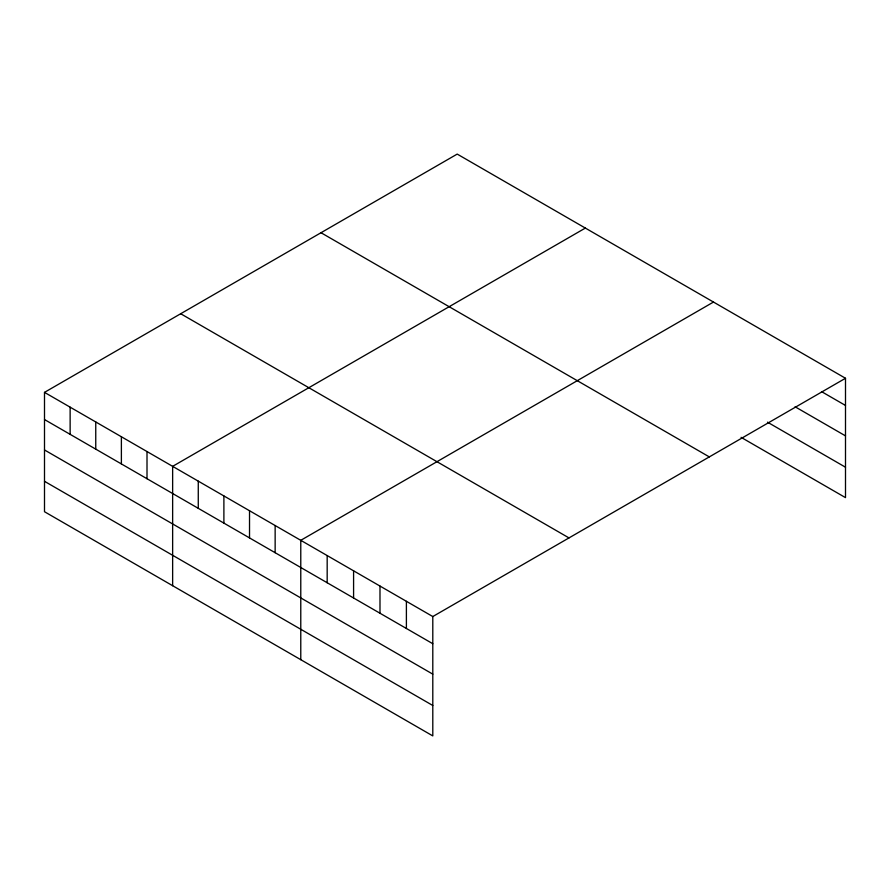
<?xml version="1.0" encoding="UTF-8"?>
<svg xmlns="http://www.w3.org/2000/svg" width="890" height="890" viewBox="0 0 890 890"><rect width="100%" height="100%" fill="white"/><g stroke="black" fill="none" stroke-linecap="round" stroke-linejoin="round"><path stroke-width="1.33" d="M44.5 392.368L432.796 616.548L432.796 735.908L44.5 511.728L44.5 392.368L457.204 154.092L845.5 378.272L845.5 497.632L741.081 437.346M585.342 228.074L172.638 466.349L172.638 585.709M713.48 302.055L300.776 540.319L300.776 659.69M432.796 616.548L845.5 378.272M821.492 391.589L845.5 405.451M795.093 406.774L845.5 435.878M767.491 422.172L845.5 467.217M321.012 232.724L709.308 456.904M180.692 313.736L568.988 537.916M44.5 419.546L432.796 643.726M44.5 449.962L432.796 674.142M44.5 481.312L432.796 705.492M406.396 601.306L406.396 628.485M379.986 586.054L379.986 613.232M353.586 570.813L353.586 597.991M327.175 555.571L327.175 582.75M275.144 525.534L275.144 552.712M249.523 510.738L249.523 537.916M223.891 495.941L223.891 523.12M198.27 481.145L198.27 508.324M147.006 451.553L147.006 478.731M121.385 436.756L121.385 463.935M95.753 421.96L95.753 449.139M70.132 407.164L70.132 434.342"/></g></svg>
